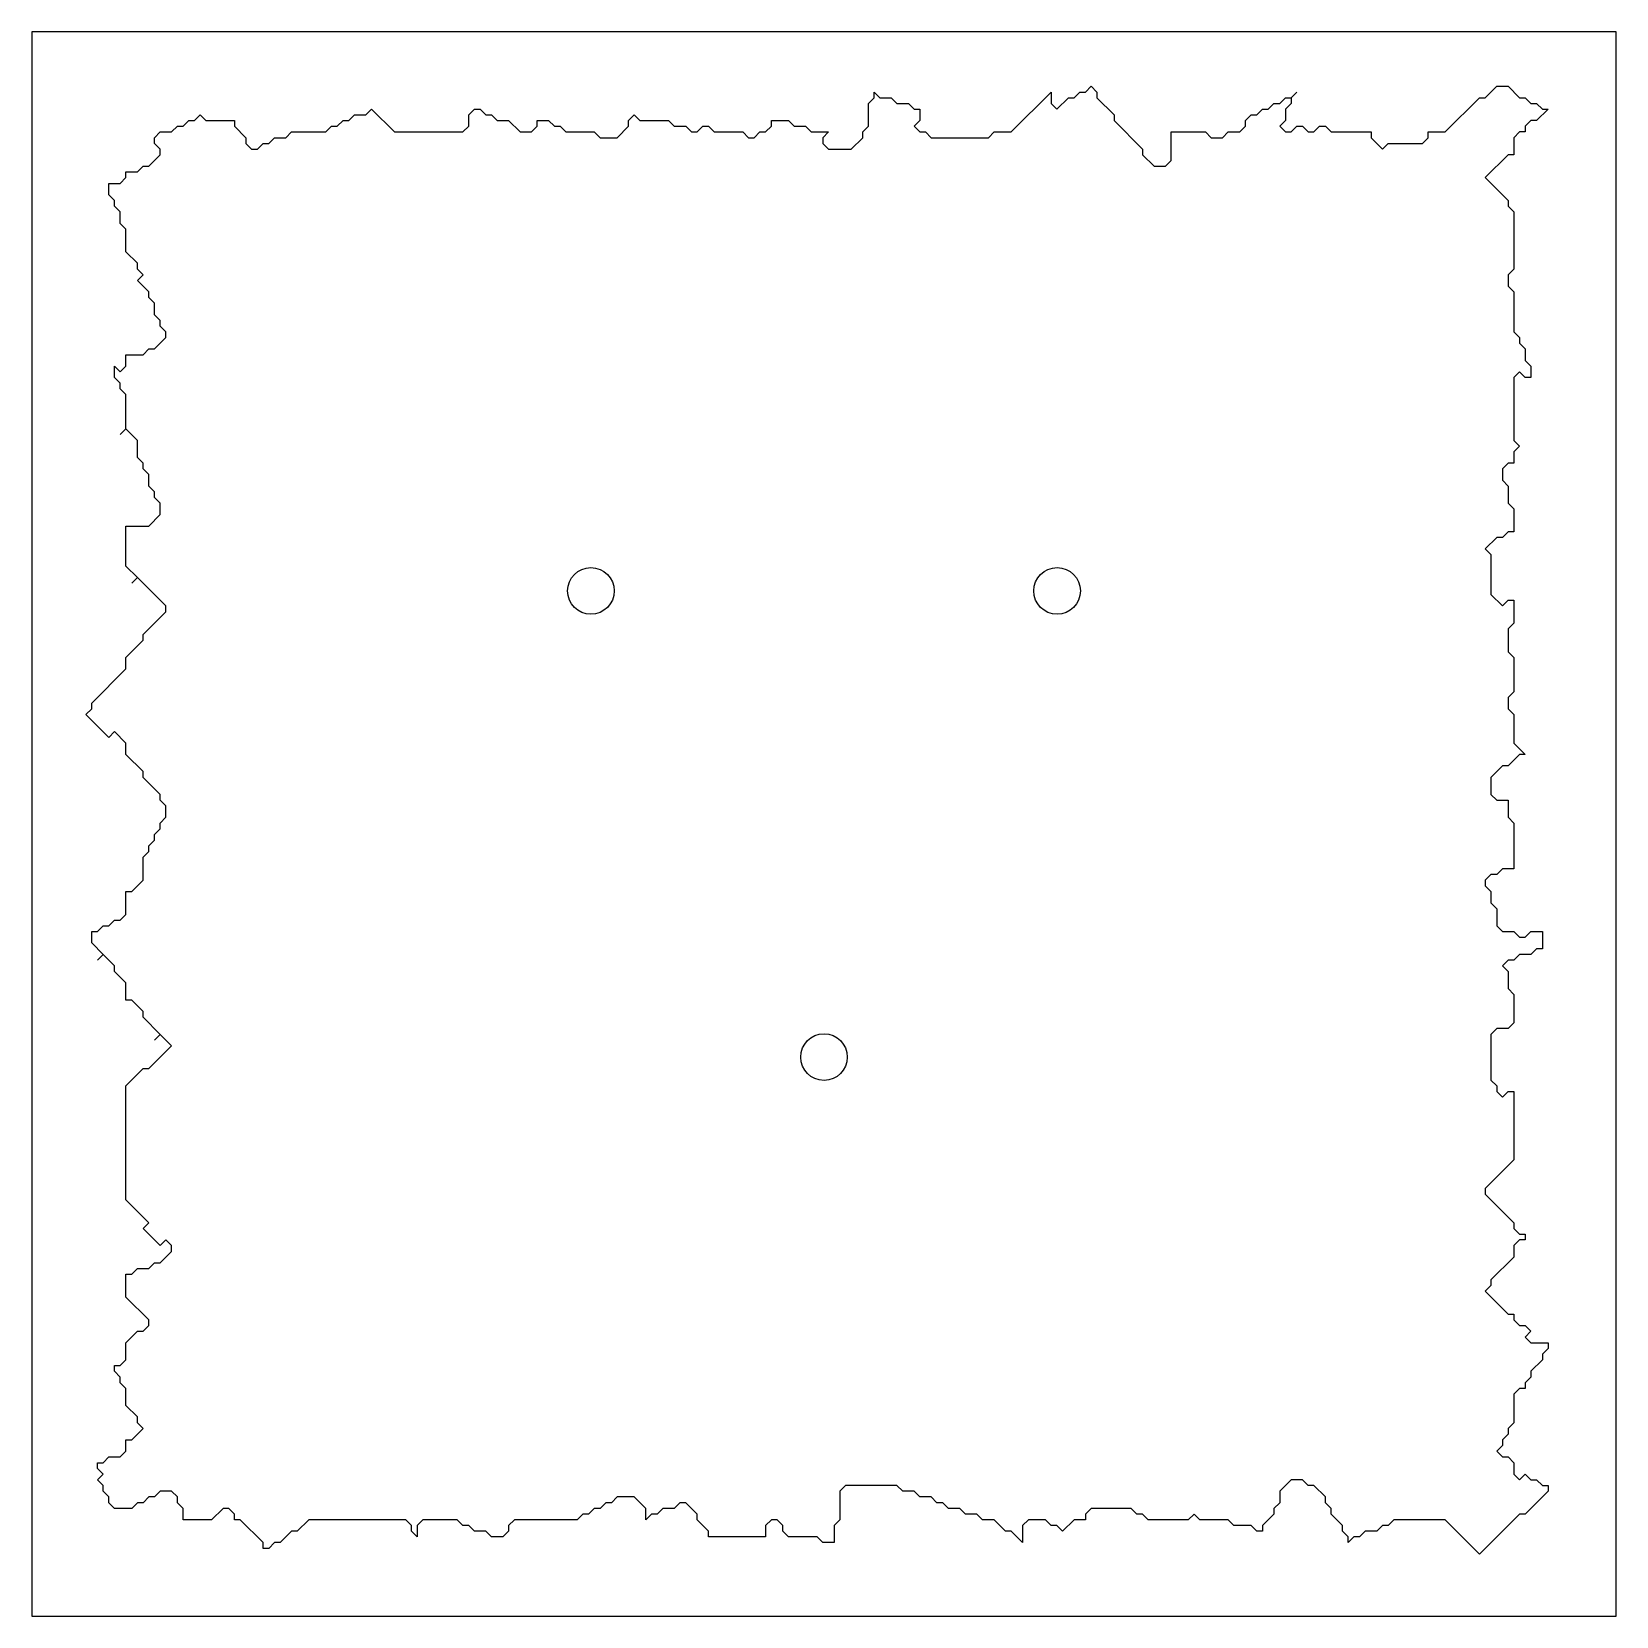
# Model space of a CAD drawing. Header units: metres. Extents: x 580 to 920, y 580 to 920.
import ezdxf

# ---------------------------------------------------------------- set-up
doc = ezdxf.new("R2010")
doc.units = ezdxf.units.M

msp = doc.modelspace()

# ---------------------------------------------------------------- linework, layer by layer
at = {"layer": 'CIRCLES'}
for centre in [(700, 800), (800, 800), (750, 700)]:
    msp.add_circle(centre, 5, dxfattribs=at)
at = {"layer": 'CONTOUR_1'}
msp.add_lwpolyline([(890.66, 593.36), (883.3, 600.71), (872.28, 600.71), (871.05, 599.48), (869.82, 599.48), (868.6, 598.26), (866.15, 598.26), (864.92, 597.03), (863.7, 597.03), (862.47, 595.81), (862.47, 597.03), (861.25, 598.26), (861.25, 599.48), (858.8, 601.93), (858.8, 603.16), (857.57, 604.38), (857.57, 605.61), (855.12, 608.06), (853.89, 608.06), (852.67, 609.29), (850.22, 609.29), (847.77, 606.84), (847.77, 604.38), (846.54, 603.16), (846.54, 601.93), (844.09, 599.48), (844.09, 598.26), (842.87, 598.26), (841.64, 599.48), (837.96, 599.48), (836.74, 600.71), (830.61, 600.71), (829.39, 601.93), (828.16, 600.71), (819.58, 600.71), (818.36, 601.93), (817.13, 601.93), (815.91, 603.16), (807.33, 603.16), (806.1, 601.93), (806.1, 600.71), (803.65, 600.71), (801.2, 598.26), (799.98, 599.48), (798.75, 599.48), (797.52, 600.71), (793.85, 600.71), (792.62, 599.48), (792.62, 595.81), (790.17, 598.26), (788.95, 598.26), (786.5, 600.71), (784.04, 600.71), (782.82, 601.93), (780.37, 601.93), (779.14, 603.16), (776.69, 603.16), (775.47, 604.38), (774.24, 604.38), (773.02, 605.61), (770.57, 605.61), (769.34, 606.84), (766.89, 606.84), (765.66, 608.06), (754.63, 608.06), (753.41, 606.84), (753.41, 600.71), (752.18, 599.48), (752.18, 595.81), (749.73, 595.81), (748.51, 597.03), (742.38, 597.03), (741.16, 598.26), (741.16, 599.48), (739.93, 600.71), (738.7, 600.71), (737.48, 599.48), (737.48, 597.03), (725.22, 597.03), (725.22, 598.26), (722.77, 600.71), (722.77, 601.93), (720.32, 604.38), (719.1, 604.38), (717.87, 603.16), (715.42, 603.16), (714.2, 601.93), (712.97, 601.93), (711.74, 600.71), (711.74, 603.16), (709.29, 605.61), (705.62, 605.61), (704.39, 604.38), (703.17, 604.38), (701.94, 603.16), (700.72, 603.16), (699.49, 601.93), (698.27, 601.93), (697.04, 600.71), (683.56, 600.71), (682.33, 599.48), (682.33, 598.26), (681.11, 597.03), (678.66, 597.03), (677.43, 598.26), (674.98, 598.26), (673.76, 599.48), (672.53, 599.48), (671.31, 600.71), (663.95, 600.71), (662.73, 599.48), (662.73, 597.03), (661.5, 598.26), (661.5, 599.48), (660.28, 600.71), (639.45, 600.71), (636.99, 598.26), (635.77, 598.26), (633.32, 595.81), (632.09, 595.81), (630.87, 594.58), (629.64, 594.58), (629.64, 595.81), (624.74, 600.71), (623.51, 600.71), (623.51, 601.93), (622.29, 603.16), (621.06, 603.16), (618.61, 600.71), (612.49, 600.71), (612.49, 603.16), (611.26, 604.38), (611.26, 605.61), (610.03, 606.84), (607.58, 606.84), (606.36, 605.61), (605.13, 605.61), (603.91, 604.38), (602.68, 604.38), (601.46, 603.16), (597.78, 603.16), (596.56, 604.38), (596.56, 605.61), (595.33, 606.84), (595.33, 608.06), (594.1, 609.29), (595.33, 610.51), (594.1, 611.74), (594.1, 612.96), (595.33, 612.96), (596.56, 614.19), (599.01, 614.19), (600.23, 615.41), (600.23, 617.86), (601.46, 617.86), (603.91, 620.31), (602.68, 621.54), (602.68, 622.77), (600.23, 625.22), (600.23, 628.89), (599.01, 630.12), (599.01, 631.34), (597.78, 632.57), (597.78, 633.79), (599.01, 633.79), (600.23, 635.02), (600.23, 638.7), (602.68, 641.15), (603.91, 641.15), (605.13, 642.37), (605.13, 643.6), (600.23, 648.5), (600.23, 653.4), (601.46, 653.4), (602.68, 654.63), (605.13, 654.63), (606.36, 655.85), (607.58, 655.85), (610.03, 658.3), (610.03, 659.53), (608.81, 660.75), (607.58, 659.53), (603.91, 663.2), (605.13, 664.43), (600.23, 669.33), (600.23, 693.84), (603.91, 697.52), (605.13, 697.52), (610.03, 702.42), (607.58, 704.87), (606.36, 703.64), (607.58, 704.87), (603.91, 708.55), (603.91, 709.77), (601.46, 712.22), (600.23, 712.22), (600.23, 715.9), (597.78, 718.35), (597.78, 719.57), (595.33, 722.03), (594.1, 720.8), (595.33, 722.03), (592.88, 724.48), (592.88, 726.93), (594.1, 726.93), (595.33, 728.15), (596.56, 728.15), (597.78, 729.38), (599.01, 729.38), (600.23, 730.6), (600.23, 735.5), (601.46, 735.5), (603.91, 737.96), (603.91, 742.86), (605.13, 744.08), (605.13, 745.31), (606.36, 746.53), (606.36, 747.76), (607.58, 748.98), (607.58, 750.21), (608.81, 751.44), (608.81, 753.89), (607.58, 755.11), (607.58, 756.34), (603.91, 760.01), (603.91, 761.24), (600.23, 764.91), (600.23, 767.37), (597.78, 769.82), (596.56, 768.59), (591.65, 773.49), (592.88, 774.72), (592.88, 775.94), (600.23, 783.3), (600.23, 785.75), (603.91, 789.42), (603.91, 790.65), (608.81, 795.55), (608.81, 796.78), (602.68, 802.9), (601.46, 801.68), (602.68, 802.9), (600.23, 805.35), (600.23, 813.93), (605.13, 813.93), (607.58, 816.38), (607.58, 818.83), (606.36, 820.06), (606.36, 821.28), (605.13, 822.51), (605.13, 824.96), (603.91, 826.19), (603.91, 827.41), (602.68, 828.64), (602.68, 832.31), (600.23, 834.76), (599.01, 833.54), (600.23, 834.76), (600.23, 842.12), (599.01, 843.34), (599.01, 844.57), (597.78, 845.79), (597.78, 848.24), (599.01, 847.02), (600.23, 848.24), (600.23, 850.69), (603.91, 850.69), (605.13, 851.92), (606.36, 851.92), (608.81, 854.37), (608.81, 855.6), (607.58, 856.82), (607.58, 858.05), (606.36, 859.27), (606.36, 861.72), (605.13, 862.95), (605.13, 864.17), (602.68, 866.63), (603.91, 867.85), (602.68, 869.08), (602.68, 870.3), (600.23, 872.75), (600.23, 877.65), (599.01, 878.88), (599.01, 881.33), (597.78, 882.56), (597.78, 883.78), (596.56, 885.01), (596.56, 887.46), (599.01, 887.46), (600.23, 888.68), (600.23, 889.91), (602.68, 889.91), (603.91, 891.13), (605.13, 891.13), (607.58, 893.58), (607.58, 894.81), (606.36, 896.04), (606.36, 897.26), (607.58, 898.49), (610.03, 898.49), (611.26, 899.71), (612.49, 899.71), (613.71, 900.94), (614.94, 900.94), (616.16, 902.16), (617.39, 900.94), (623.51, 900.94), (623.51, 899.71), (625.97, 897.26), (625.97, 896.04), (627.19, 894.81), (628.42, 894.81), (629.64, 896.04), (630.87, 896.04), (632.09, 897.26), (634.54, 897.26), (635.77, 898.49), (643.12, 898.49), (644.35, 899.71), (645.57, 899.71), (646.8, 900.94), (648.02, 900.94), (649.25, 902.16), (651.7, 902.16), (652.92, 903.39), (657.83, 898.49), (672.53, 898.49), (673.76, 899.71), (673.76, 902.16), (674.98, 903.39), (676.21, 903.39), (677.43, 902.16), (678.66, 902.16), (679.88, 900.94), (682.33, 900.94), (684.79, 898.49), (687.24, 898.49), (688.46, 899.71), (688.46, 900.94), (690.91, 900.94), (692.14, 899.71), (693.36, 899.71), (694.59, 898.49), (700.72, 898.49), (701.94, 897.26), (705.62, 897.26), (708.07, 899.71), (708.07, 900.94), (709.29, 902.16), (710.52, 900.94), (716.65, 900.94), (717.87, 899.71), (720.32, 899.71), (721.55, 898.49), (722.77, 898.49), (724, 899.71), (725.22, 899.71), (726.45, 898.49), (732.58, 898.49), (733.8, 897.26), (735.03, 897.26), (736.25, 898.49), (737.48, 898.49), (738.7, 899.71), (738.7, 900.94), (742.38, 900.94), (743.61, 899.71), (746.06, 899.71), (747.28, 898.49), (750.96, 898.49), (749.73, 897.26), (749.73, 896.04), (750.96, 894.81), (755.86, 894.81), (758.31, 897.26), (758.31, 898.49), (759.54, 899.71), (759.54, 904.61), (760.76, 905.84), (760.76, 907.06), (761.99, 905.84), (764.44, 905.84), (765.66, 904.61), (768.11, 904.61), (769.34, 903.39), (770.57, 903.39), (770.57, 900.94), (769.34, 899.71), (770.57, 898.49), (771.79, 898.49), (773.02, 897.26), (785.27, 897.26), (786.5, 898.49), (790.17, 898.49), (798.75, 907.06), (798.75, 904.61), (799.98, 903.39), (802.43, 905.84), (803.65, 905.84), (804.88, 907.06), (806.1, 907.06), (807.33, 908.29), (808.55, 907.06), (808.55, 905.84), (812.23, 902.16), (812.23, 900.94), (818.36, 894.81), (818.36, 893.58), (820.81, 891.13), (823.26, 891.13), (824.48, 892.36), (824.48, 898.49), (831.84, 898.49), (833.06, 897.26), (835.51, 897.26), (836.74, 898.49), (839.19, 898.49), (840.41, 899.71), (840.41, 900.94), (841.64, 902.16), (842.87, 902.16), (844.09, 903.39), (845.32, 903.39), (846.54, 904.61), (847.77, 904.61), (848.99, 905.84), (850.22, 905.84), (851.44, 907.06), (850.22, 905.84), (850.22, 904.61), (848.99, 903.39), (848.99, 900.94), (847.77, 899.71), (848.99, 898.49), (850.22, 898.49), (851.44, 899.71), (852.67, 899.71), (853.89, 898.49), (855.12, 898.49), (856.34, 899.71), (857.57, 899.71), (858.8, 898.49), (867.37, 898.49), (867.37, 897.26), (869.82, 894.81), (871.05, 896.04), (878.4, 896.04), (879.63, 897.26), (879.63, 898.49), (883.3, 898.49), (890.66, 905.84), (891.88, 905.84), (894.33, 908.29), (896.78, 908.29), (899.23, 905.84), (900.46, 905.84), (901.69, 904.61), (902.91, 904.61), (904.14, 903.39), (905.36, 903.39), (902.91, 900.94), (901.69, 900.94), (900.46, 899.71), (900.46, 898.49), (899.23, 898.49), (898.01, 897.26), (898.01, 893.58), (896.78, 893.58), (891.88, 888.68), (896.78, 883.78), (896.78, 882.56), (898.01, 881.33), (898.01, 869.08), (896.78, 867.85), (896.78, 865.4), (898.01, 864.17), (898.01, 855.6), (899.23, 854.37), (899.23, 853.15), (900.46, 851.92), (900.46, 849.47), (901.69, 848.24), (901.69, 845.79), (900.46, 845.79), (899.23, 847.02), (898.01, 845.79), (898.01, 832.31), (899.23, 831.09), (898.01, 829.86), (898.01, 827.41), (896.78, 827.41), (895.56, 826.19), (895.56, 823.74), (896.78, 822.51), (896.78, 818.83), (898.01, 817.61), (898.01, 812.71), (896.78, 812.71), (895.56, 811.48), (894.33, 811.48), (891.88, 809.03), (893.11, 807.8), (893.11, 799.23), (895.56, 796.78), (896.78, 798), (898.01, 798), (898.01, 793.1), (896.78, 791.87), (896.78, 786.97), (898.01, 785.75), (898.01, 778.39), (896.78, 777.17), (896.78, 774.72), (898.01, 773.49), (898.01, 767.37), (900.46, 764.91), (899.23, 764.91), (896.78, 762.46), (895.56, 762.46), (893.11, 760.01), (893.11, 756.34), (894.33, 755.11), (896.78, 755.11), (896.78, 751.44), (898.01, 750.21), (898.01, 740.41), (895.56, 740.41), (894.33, 739.18), (893.11, 739.18), (891.88, 737.96), (891.88, 736.73), (893.11, 735.5), (893.11, 733.05), (894.33, 731.83), (894.33, 728.15), (895.56, 726.93), (898.01, 726.93), (899.23, 725.7), (900.46, 725.7), (901.69, 726.93), (904.14, 726.93), (904.14, 723.25), (902.91, 723.25), (901.69, 722.03), (899.23, 722.03), (898.01, 720.8), (896.78, 720.8), (895.56, 719.57), (896.78, 718.35), (896.78, 714.67), (898.01, 713.45), (898.01, 707.32), (896.78, 706.09), (894.33, 706.09), (893.11, 704.87), (893.11, 695.07), (894.33, 693.84), (894.33, 692.61), (895.56, 691.39), (896.78, 692.61), (898.01, 692.61), (898.01, 677.91), (891.88, 671.78), (891.88, 670.56), (898.01, 664.43), (898.01, 663.2), (899.23, 661.98), (900.46, 661.98), (900.46, 660.75), (899.23, 660.75), (898.01, 659.53), (898.01, 657.08), (893.11, 652.18), (893.11, 650.95), (891.88, 649.73), (896.78, 644.82), (898.01, 644.82), (898.01, 643.6), (899.23, 642.37), (900.46, 642.37), (901.69, 641.15), (900.46, 639.92), (901.69, 638.7), (905.36, 638.7), (905.36, 637.47), (904.14, 636.25), (904.14, 635.02), (901.69, 632.57), (901.69, 631.34), (900.46, 630.12), (900.46, 628.89), (899.23, 628.89), (898.01, 627.67), (898.01, 621.54), (896.78, 620.31), (896.78, 619.09), (895.56, 617.86), (895.56, 616.64), (894.33, 615.41), (895.56, 614.19), (896.78, 614.19), (898.01, 612.96), (898.01, 610.51), (899.23, 609.29), (900.46, 610.51), (901.69, 609.29), (902.91, 609.29), (904.14, 608.06), (905.36, 608.06), (905.36, 606.84), (900.46, 601.93), (899.23, 601.93), (890.66, 593.36)], close=True, dxfattribs=at)
at = {"layer": 'FRAME'}
msp.add_lwpolyline([(580, 580), (920, 580), (920, 920), (580, 920), (580, 580)], close=True, dxfattribs=at)

doc.saveas('drawing.dxf')
